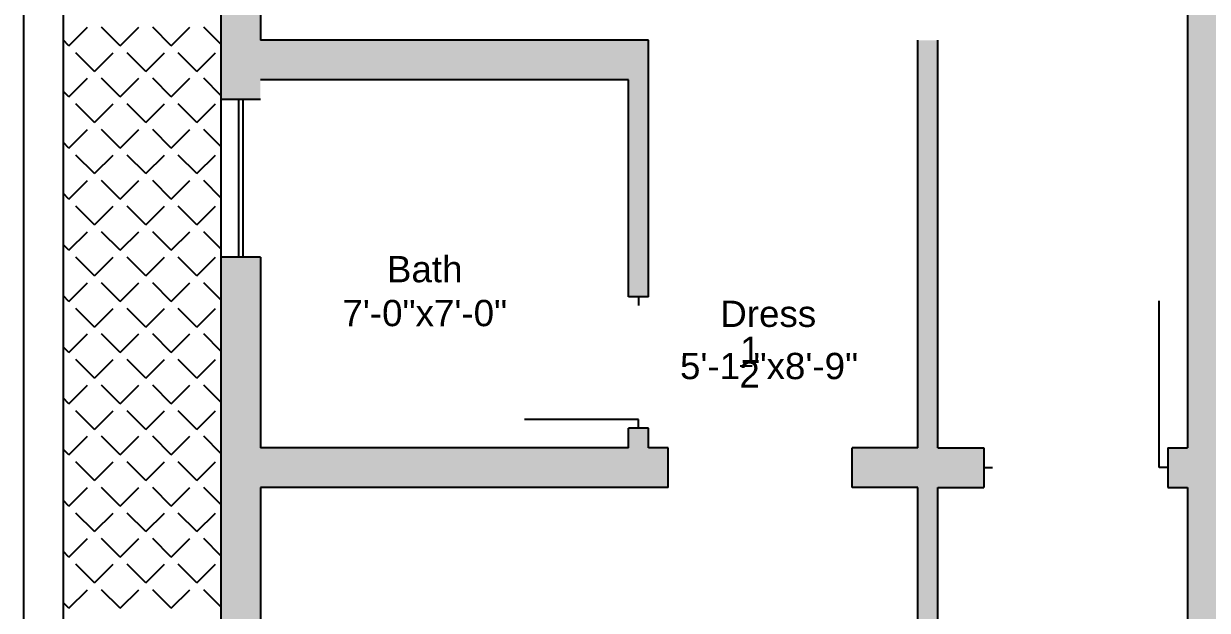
# Model space of a CAD drawing. Extents: x 22 to 562, y 18 to 1223.
# Drawn here: x 21.8 to 291.8, y 846.7 to 980.6 of the extents above; entities that cross this region are included whole.
import ezdxf

# ---------------------------------------------------------------- set-up
doc = ezdxf.new("R2010")
doc.units = 0
doc.header["$MEASUREMENT"] = 0
for name, color, linetype in [('DOORS', 42, 'CONTINUOUS'), ('LABELS', 61, 'CONTINUOUS'), ('LINE', 7, 'CONTINUOUS'), ('WALLS', 7, 'CONTINUOUS'), ('WINDOWS', 140, 'CONTINUOUS')]:
    doc.layers.add(name, color=color, linetype=linetype)
doc.styles.get("Standard").update_dxf_attribs({"font": 'arial.ttf'})

msp = doc.modelspace()

# ---------------------------------------------------------------- hatches: boundary and pattern name
at = {"layer": 'LINE'}
h = msp.add_hatch(color=46, dxfattribs=at)
h.paths.add_polyline_path([(212.33, 391.78), (107.33, 391.78), (107.33, 382.78), (207.83, 382.78), (207.83, 378.28), (212.33, 378.28)])
h.paths.add_polyline_path([(516.83, 1129.78), (446.33, 1129.78), (446.33, 1120.78), (507.83, 1120.78), (507.83, 976.78), (419.33, 976.78), (419.33, 918.28), (423.83, 918.28), (423.83, 967.78), (507.83, 967.78), (507.83, 963.28), (516.83, 963.28)])
h.paths.add_polyline_path([(387.83, 1129.78), (383.33, 1129.78), (383.33, 1173.28), (374.33, 1173.28), (374.33, 1125.28), (330.83, 1125.28), (330.83, 1120.78), (387.83, 1120.78)])
h.paths.add_polyline_path([(137.33, 1129.78), (66.83, 1129.78), (66.83, 963.28), (75.83, 963.28), (75.83, 967.78), (159.83, 967.78), (159.83, 918.28), (164.33, 918.28), (164.33, 976.78), (75.83, 976.78), (75.83, 1120.78), (137.33, 1120.78)])
h.paths.add_polyline_path([(209.33, 1173.28), (200.33, 1173.28), (200.33, 1129.78), (195.83, 1129.78), (195.83, 1120.78), (252.83, 1120.78), (252.83, 1125.28), (209.33, 1125.28)])
h.paths.add_polyline_path([(516.83, 927.28), (507.83, 927.28), (507.83, 883.78), (423.83, 883.78), (423.83, 888.28), (419.33, 888.28), (419.33, 883.78), (414.83, 883.78), (414.83, 874.78), (507.83, 874.78), (507.83, 820.78), (516.83, 820.78)])
h.paths.add_polyline_path([(372.83, 883.78), (357.83, 883.78), (357.83, 976.78), (353.33, 976.78), (353.33, 883.78), (342.83, 883.78), (342.83, 874.78), (353.33, 874.78), (353.33, 741.28), (357.83, 741.28), (357.83, 874.78), (372.83, 874.78)], flags=16)
h.paths.add_polyline_path([(516.83, 748.78), (507.83, 748.78), (507.83, 694.78), (357.83, 694.78), (357.83, 699.28), (353.33, 699.28), (353.33, 685.78), (507.83, 685.78), (507.83, 649.78), (516.83, 649.78)])
h.paths.add_polyline_path([(516.83, 577.78), (507.83, 577.78), (507.83, 541.78), (363.83, 541.78), (363.83, 532.78), (371.33, 532.78), (371.33, 504.28), (375.83, 504.28), (375.83, 532.78), (507.83, 532.78), (507.83, 509.53), (516.83, 509.53)])
h.paths.add_polyline_path([(516.83, 461.53), (507.83, 461.53), (507.83, 438.28), (375.83, 438.28), (375.83, 462.28), (371.33, 462.28), (371.33, 433.78), (507.83, 433.78), (507.83, 424.78), (516.83, 424.78)])
h.paths.add_polyline_path([(516.83, 400.78), (507.83, 400.78), (507.83, 391.78), (503.33, 391.78), (503.33, 382.78), (507.83, 382.78), (507.83, 226.78), (477.83, 226.78), (477.83, 217.78), (516.83, 217.78)])
h.paths.add_polyline_path([(476.33, 391.78), (371.33, 391.78), (371.33, 378.28), (375.83, 378.28), (375.83, 382.78), (476.33, 382.78)])
h.paths.add_polyline_path([(405.83, 226.78), (375.83, 226.78), (375.83, 336.28), (371.33, 336.28), (371.33, 286.78), (363.83, 286.78), (363.83, 277.78), (371.33, 277.78), (371.33, 217.78), (405.83, 217.78)])
h.paths.add_polyline_path([(212.33, 277.78), (219.83, 277.78), (219.83, 286.78), (212.33, 286.78), (212.33, 336.28), (207.83, 336.28), (207.83, 226.78), (177.83, 226.78), (177.83, 217.78), (212.33, 217.78)])
h.paths.add_polyline_path([(206.33, 97.78, 1), (194.33, 97.78, 1)])
h.paths.add_polyline_path([(242.33, 169.78, 1), (230.33, 169.78, 1)])
h.paths.add_polyline_path([(341.33, 169.78, 1), (353.33, 169.78, 1)])
h.paths.add_polyline_path([(30.83, 226.78), (21.83, 226.78), (21.83, 85.78), (30.83, 85.78)])
h.paths.add_polyline_path([(80.33, 391.78), (75.83, 391.78), (75.83, 400.78), (66.83, 400.78), (66.83, 217.78), (105.83, 217.78), (105.83, 226.78), (75.83, 226.78), (75.83, 382.78), (80.33, 382.78)])
h.paths.add_polyline_path([(75.83, 461.53), (66.83, 461.53), (66.83, 424.78), (75.83, 424.78), (75.83, 433.78), (212.33, 433.78), (212.33, 462.28), (207.83, 462.28), (207.83, 438.28), (75.83, 438.28)])
h.paths.add_polyline_path([(219.83, 541.78), (75.83, 541.78), (75.83, 577.78), (66.83, 577.78), (66.83, 509.53), (75.83, 509.53), (75.83, 532.78), (207.83, 532.78), (207.83, 504.28), (212.33, 504.28), (212.33, 532.78), (219.83, 532.78)])
h.paths.add_polyline_path([(230.33, 699.28), (225.83, 699.28), (225.83, 694.78), (75.83, 694.78), (75.83, 748.78), (66.83, 748.78), (66.83, 649.78), (75.83, 649.78), (75.83, 685.78), (230.33, 685.78)])
h.paths.add_polyline_path([(240.83, 883.78), (230.33, 883.78), (230.33, 976.78), (225.83, 976.78), (225.83, 883.78), (210.83, 883.78), (210.83, 874.78), (225.83, 874.78), (225.83, 741.28), (230.33, 741.28), (230.33, 874.78), (240.83, 874.78)], flags=16)
h.paths.add_polyline_path([(168.83, 883.78), (164.33, 883.78), (164.33, 888.28), (159.83, 888.28), (159.83, 883.78), (75.83, 883.78), (75.83, 927.28), (66.83, 927.28), (66.83, 820.78), (75.83, 820.78), (75.83, 874.78), (168.83, 874.78)])
h.paths.add_polyline_path([(300.83, 883.78), (296.33, 883.78), (296.33, 1120.78), (300.83, 1120.78), (300.83, 1125.28), (296.33, 1125.28), (296.33, 1132.78), (296.33, 1213.78), (374.33, 1213.78), (374.33, 1209.28), (383.33, 1209.28), (383.33, 1222.78), (200.33, 1222.78), (200.33, 1213.78), (287.33, 1213.78), (287.33, 1125.28), (282.83, 1125.28), (282.83, 1120.78), (287.33, 1120.78), (287.33, 883.78), (282.83, 883.78), (282.83, 874.78), (287.33, 874.78), (287.33, 541.78), (279.83, 541.79), (279.83, 541.79), (279.83, 532.79), (287.33, 532.78), (287.33, 286.78), (279.83, 286.78), (279.83, 277.78), (287.33, 277.78), (287.33, 247.78), (296.33, 247.78), (296.33, 277.78), (303.83, 277.78), (303.83, 286.78), (296.33, 286.78), (296.33, 532.78), (303.83, 532.79), (303.83, 541.79), (296.33, 541.78), (296.33, 874.78), (300.83, 874.78)])

# ---------------------------------------------------------------- linework, layer by layer
at = {"layer": 'DOORS'}
for p, q in [((280.83, 879.28), (280.83, 917.3)), ((162.08, 890.28), (136.08, 890.28))]:
    msp.add_line(p, q, dxfattribs=at)
at = {"layer": 'LABELS'}
for p, q in [((164.33, 918.28), (159.83, 918.28)), ((185.25, 902.47), (188.03, 902.47))]:
    msp.add_line(p, q, dxfattribs=at)
at = {"layer": 'LINE'}
for p, q in [((164.33, 976.78), (75.83, 976.78)), ((159.83, 967.78), (75.83, 967.78)), ((75.83, 963.28), (66.83, 963.28)), ((75.83, 927.28), (66.83, 927.28)), ((162.08, 918.28), (162.08, 916.28)), ((162.08, 888.28), (162.08, 890.28)), ((164.33, 888.28), (159.83, 888.28)), ((159.83, 883.78), (75.83, 883.78)), ((168.83, 883.78), (164.33, 883.78)), ((225.83, 883.78), (210.83, 883.78)), ((168.83, 874.78), (75.83, 874.78)), ((225.83, 874.78), (210.83, 874.78))]:
    msp.add_line(p, q, dxfattribs=at)
at = {"layer": 'WALLS', "color": 8}
for p, q in [((21.83, 1222.78), (21.83, 226.78)), ((30.83, 1213.78), (30.83, 226.78))]:
    msp.add_line(p, q, dxfattribs=at)
at = {"layer": 'WALLS'}
for p, q in [((66.83, 1129.78), (66.83, 217.78)), ((75.83, 1120.78), (75.83, 976.78)), ((287.33, 1120.78), (287.33, 883.78)), ((164.33, 918.28), (164.33, 976.78)), ((225.83, 883.78), (225.83, 976.78)), ((230.33, 883.78), (230.33, 976.78)), ((159.83, 918.28), (159.83, 967.78)), ((75.83, 927.28), (75.83, 883.78)), ((159.83, 883.78), (159.83, 888.28)), ((164.33, 883.78), (164.33, 888.28)), ((168.83, 874.78), (168.83, 883.78)), ((210.83, 874.78), (210.83, 883.78)), ((230.33, 883.78), (240.83, 883.78)), ((240.83, 883.78), (240.83, 874.78)), ((282.83, 883.78), (282.83, 874.78)), ((282.83, 883.78), (287.33, 883.78)), ((240.83, 879.28), (242.83, 879.28)), ((282.83, 879.28), (280.83, 879.28)), ((75.83, 874.78), (75.83, 820.78)), ((225.83, 741.28), (225.83, 874.78)), ((230.33, 741.28), (230.33, 874.78)), ((230.33, 874.78), (240.83, 874.78)), ((282.83, 874.78), (287.33, 874.78)), ((287.33, 874.78), (287.33, 541.78))]:
    msp.add_line(p, q, dxfattribs=at)
at = {"layer": 'WALLS', "color": 8, "linetype": 'CONTINUOUS'}
for p, q in [((32.17, 975.53), (36.41, 979.77)), ((43.84, 975.53), (39.6, 979.77)), ((43.84, 975.53), (48.08, 979.77)), ((55.51, 975.53), (51.26, 979.77)), ((55.51, 975.53), (59.75, 979.77)), ((66.83, 975.87), (62.93, 979.77)), ((32.17, 975.53), (30.83, 976.87)), ((38.01, 969.69), (33.76, 973.94)), ((38.01, 969.69), (42.25, 973.94)), ((49.67, 969.69), (45.43, 973.94)), ((49.67, 969.69), (53.92, 973.94)), ((61.34, 969.69), (57.1, 973.94)), ((61.34, 969.69), (65.58, 973.94)), ((32.17, 963.86), (36.41, 968.1)), ((43.84, 963.86), (39.6, 968.1)), ((43.84, 963.86), (48.08, 968.1)), ((55.51, 963.86), (51.26, 968.1)), ((55.51, 963.86), (59.75, 968.1)), ((66.83, 964.2), (62.93, 968.1)), ((32.17, 963.86), (30.83, 965.2)), ((38.01, 958.03), (33.76, 962.27)), ((38.01, 958.03), (42.25, 962.27)), ((49.67, 958.03), (45.43, 962.27)), ((49.67, 958.03), (53.92, 962.27)), ((61.34, 958.03), (57.1, 962.27)), ((61.34, 958.03), (65.58, 962.27)), ((32.17, 952.19), (36.41, 956.43)), ((43.84, 952.19), (39.6, 956.43)), ((43.84, 952.19), (48.08, 956.43)), ((55.51, 952.19), (51.26, 956.43)), ((55.51, 952.19), (59.75, 956.43)), ((66.83, 952.53), (62.93, 956.43)), ((32.17, 952.19), (30.83, 953.53)), ((38.01, 946.36), (33.76, 950.6)), ((38.01, 946.36), (42.25, 950.6)), ((49.67, 946.36), (45.43, 950.6)), ((49.67, 946.36), (53.92, 950.6)), ((61.34, 946.36), (57.1, 950.6)), ((61.34, 946.36), (65.58, 950.6)), ((32.17, 940.52), (36.41, 944.77)), ((43.84, 940.52), (39.6, 944.77)), ((43.84, 940.52), (48.08, 944.77)), ((55.51, 940.52), (51.26, 944.77)), ((55.51, 940.52), (59.75, 944.77)), ((66.83, 940.87), (62.93, 944.77)), ((32.17, 940.52), (30.83, 941.86)), ((38.01, 934.69), (33.76, 938.93)), ((38.01, 934.69), (42.25, 938.93)), ((49.67, 934.69), (45.43, 938.93)), ((49.67, 934.69), (53.92, 938.93)), ((61.34, 934.69), (57.1, 938.93)), ((61.34, 934.69), (65.58, 938.93)), ((32.17, 928.86), (36.41, 933.1)), ((43.84, 928.86), (39.6, 933.1)), ((43.84, 928.86), (48.08, 933.1)), ((55.51, 928.86), (51.26, 933.1)), ((55.51, 928.86), (59.75, 933.1)), ((66.83, 929.2), (62.93, 933.1)), ((32.17, 928.86), (30.83, 930.2)), ((38.01, 923.02), (33.76, 927.27)), ((38.01, 923.02), (42.25, 927.27)), ((49.67, 923.02), (45.43, 927.27)), ((49.67, 923.02), (53.92, 927.27)), ((61.34, 923.02), (57.1, 927.27)), ((61.34, 923.02), (65.58, 927.27)), ((32.17, 917.19), (36.41, 921.43)), ((43.84, 917.19), (39.6, 921.43)), ((43.84, 917.19), (48.08, 921.43)), ((55.51, 917.19), (51.26, 921.43)), ((55.51, 917.19), (59.75, 921.43)), ((66.83, 917.53), (62.93, 921.43)), ((32.17, 917.19), (30.83, 918.53)), ((38.01, 911.36), (33.76, 915.6)), ((38.01, 911.36), (42.25, 915.6)), ((49.67, 911.36), (45.43, 915.6)), ((49.67, 911.36), (53.92, 915.6)), ((61.34, 911.36), (57.1, 915.6)), ((61.34, 911.36), (65.58, 915.6)), ((32.17, 905.52), (36.41, 909.77)), ((43.84, 905.52), (39.6, 909.77)), ((43.84, 905.52), (48.08, 909.77)), ((55.51, 905.52), (51.26, 909.77)), ((55.51, 905.52), (59.75, 909.77)), ((66.83, 905.86), (62.93, 909.77)), ((32.17, 905.52), (30.83, 906.86)), ((38.01, 899.69), (33.76, 903.93)), ((38.01, 899.69), (42.25, 903.93)), ((49.67, 899.69), (45.43, 903.93)), ((49.67, 899.69), (53.92, 903.93)), ((61.34, 899.69), (57.1, 903.93)), ((61.34, 899.69), (65.58, 903.93)), ((32.17, 893.86), (36.41, 898.1)), ((43.84, 893.86), (39.6, 898.1)), ((43.84, 893.86), (48.08, 898.1)), ((55.51, 893.86), (51.26, 898.1)), ((55.51, 893.86), (59.75, 898.1)), ((66.83, 894.2), (62.93, 898.1)), ((32.17, 893.86), (30.83, 895.2)), ((38.01, 888.02), (33.76, 892.26)), ((38.01, 888.02), (42.25, 892.26)), ((49.67, 888.02), (45.43, 892.26)), ((49.67, 888.02), (53.92, 892.26)), ((61.34, 888.02), (57.1, 892.26)), ((61.34, 888.02), (65.58, 892.26)), ((32.17, 882.19), (36.41, 886.43)), ((43.84, 882.19), (39.6, 886.43)), ((43.84, 882.19), (48.08, 886.43)), ((55.51, 882.19), (51.26, 886.43)), ((55.51, 882.19), (59.75, 886.43)), ((66.83, 882.53), (62.93, 886.43)), ((32.17, 882.19), (30.83, 883.53)), ((38.01, 876.35), (33.76, 880.6)), ((38.01, 876.35), (42.25, 880.6)), ((49.67, 876.35), (45.43, 880.6)), ((49.67, 876.35), (53.92, 880.6)), ((61.34, 876.35), (57.1, 880.6)), ((61.34, 876.35), (65.58, 880.6)), ((32.17, 870.52), (36.41, 874.76)), ((43.84, 870.52), (39.6, 874.76)), ((43.84, 870.52), (48.08, 874.76)), ((55.51, 870.52), (51.26, 874.76)), ((55.51, 870.52), (59.75, 874.76)), ((66.83, 870.86), (62.93, 874.76)), ((32.17, 870.52), (30.83, 871.86)), ((38.01, 864.69), (33.76, 868.93)), ((38.01, 864.69), (42.25, 868.93)), ((49.67, 864.69), (45.43, 868.93)), ((49.67, 864.69), (53.92, 868.93)), ((61.34, 864.69), (57.1, 868.93)), ((61.34, 864.69), (65.58, 868.93)), ((32.17, 858.85), (36.41, 863.1)), ((43.84, 858.85), (39.6, 863.1)), ((43.84, 858.85), (48.08, 863.1)), ((55.51, 858.85), (51.26, 863.1)), ((55.51, 858.85), (59.75, 863.1)), ((66.83, 859.2), (62.93, 863.1)), ((32.17, 858.85), (30.83, 860.19)), ((38.01, 853.02), (33.76, 857.26)), ((38.01, 853.02), (42.25, 857.26)), ((49.67, 853.02), (45.43, 857.26)), ((49.67, 853.02), (53.92, 857.26)), ((61.34, 853.02), (57.1, 857.26)), ((61.34, 853.02), (65.58, 857.26)), ((32.17, 847.19), (36.41, 851.43)), ((43.84, 847.19), (39.6, 851.43)), ((43.84, 847.19), (48.08, 851.43)), ((55.51, 847.19), (51.26, 851.43)), ((55.51, 847.19), (59.75, 851.43)), ((66.83, 847.53), (62.93, 851.43)), ((32.17, 847.19), (30.83, 848.53))]:
    msp.add_line(p, q, dxfattribs=at)
at = {"layer": 'WINDOWS'}
for p, q in [((70.83, 963.28), (70.83, 927.28)), ((71.83, 963.28), (71.83, 927.28))]:
    msp.add_line(p, q, dxfattribs=at)

# ---------------------------------------------------------------- texts
at = {"layer": 'LABELS'}
for s, p in [('Bath', (104.69, 921.57)), ('7\'-0"x7\'-0"', (94.54, 911.55)), ('Dress', (180.73, 911.38)), ('1', (185.23, 903.17)), ("5'-1", (171.54, 899.47)), ('"x8\'-9"', (188.32, 899.47)), ('2', (185.08, 897.55))]:
    msp.add_text(s, height=6, dxfattribs=at).set_placement(p)

doc.saveas('drawing.dxf')
